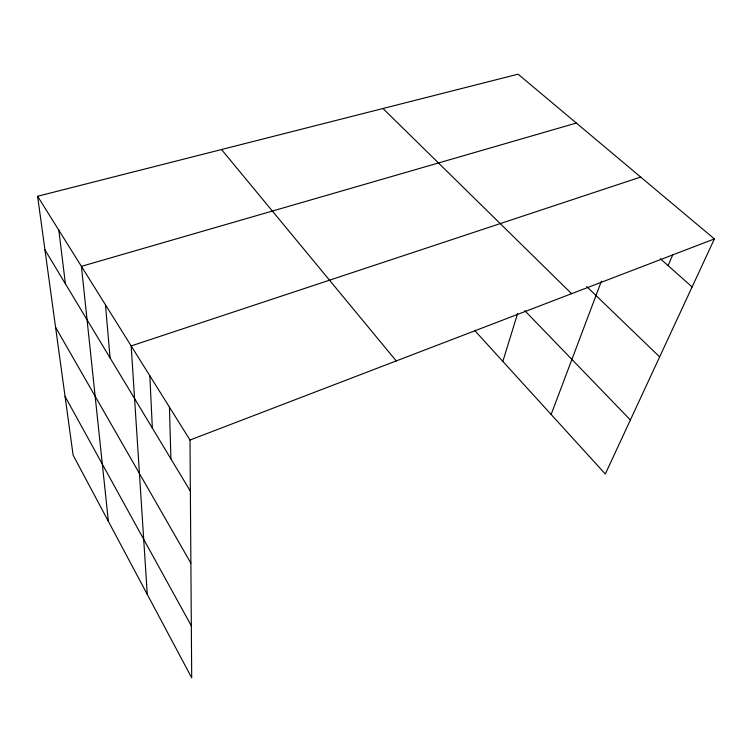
<?xml version="1.0" encoding="UTF-8"?>
<svg xmlns="http://www.w3.org/2000/svg" width="752" height="752" viewBox="0 0 752 752"><rect width="100%" height="100%" fill="white"/><g stroke="black" fill="none" stroke-linecap="round" stroke-linejoin="round"><path stroke-width="1.13" d="M502.844 361.411L517.639 313.415M551.141 414.474L601.384 281.239M668.086 265.616L672.711 254.928M37.6 196.263L190.002 440.033L191.704 677.825L73.123 455.176L37.6 196.263L518.1 74.175L714.4 238.92L605.313 473.995L474.662 330.438M190.002 440.033L714.4 238.92M640.676 177.049L131.168 345.929L147.27 594.4M576.342 123.055L81.413 266.349L108.391 521.409M660.359 258.754L692.103 286.963M586.71 286.559L659.654 356.89M382.984 108.504L571.595 293.684M524.774 310.642L630.383 419.964M221.52 149.535L396.248 360.932M44.951 249.88L190.369 491.169M55.573 327.261L190.886 563.201M65.057 396.417L191.328 625.833M58.835 230.234L65.396 283.795M105.477 304.842L110.083 357.952M149.845 375.803L152.336 428.067M169.435 407.133L170.911 458.889"/></g></svg>
